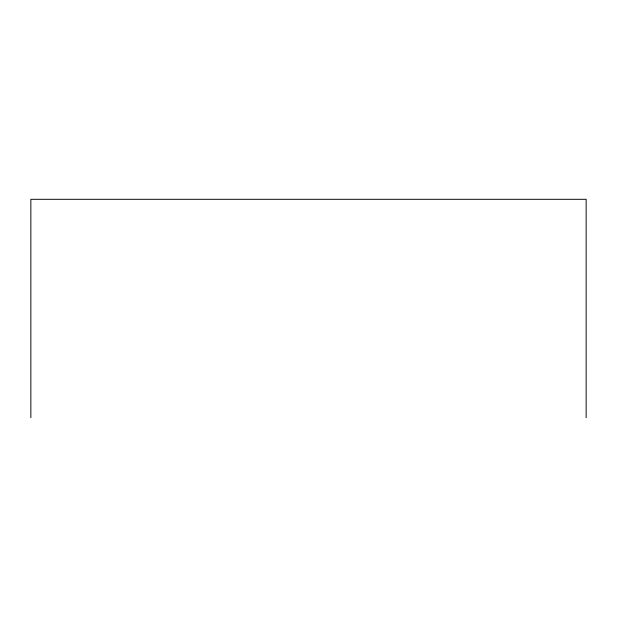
<?xml version="1.0" encoding="UTF-8"?>
<svg xmlns="http://www.w3.org/2000/svg" width="617" height="617" viewBox="0 0 617 617"><rect width="100%" height="100%" fill="white"/><g stroke="black" fill="none" stroke-linecap="round" stroke-linejoin="round"><path stroke-width="0.93" d="M586.15 417.694L586.15 199.306L30.85 199.306L30.85 417.694"/></g></svg>
